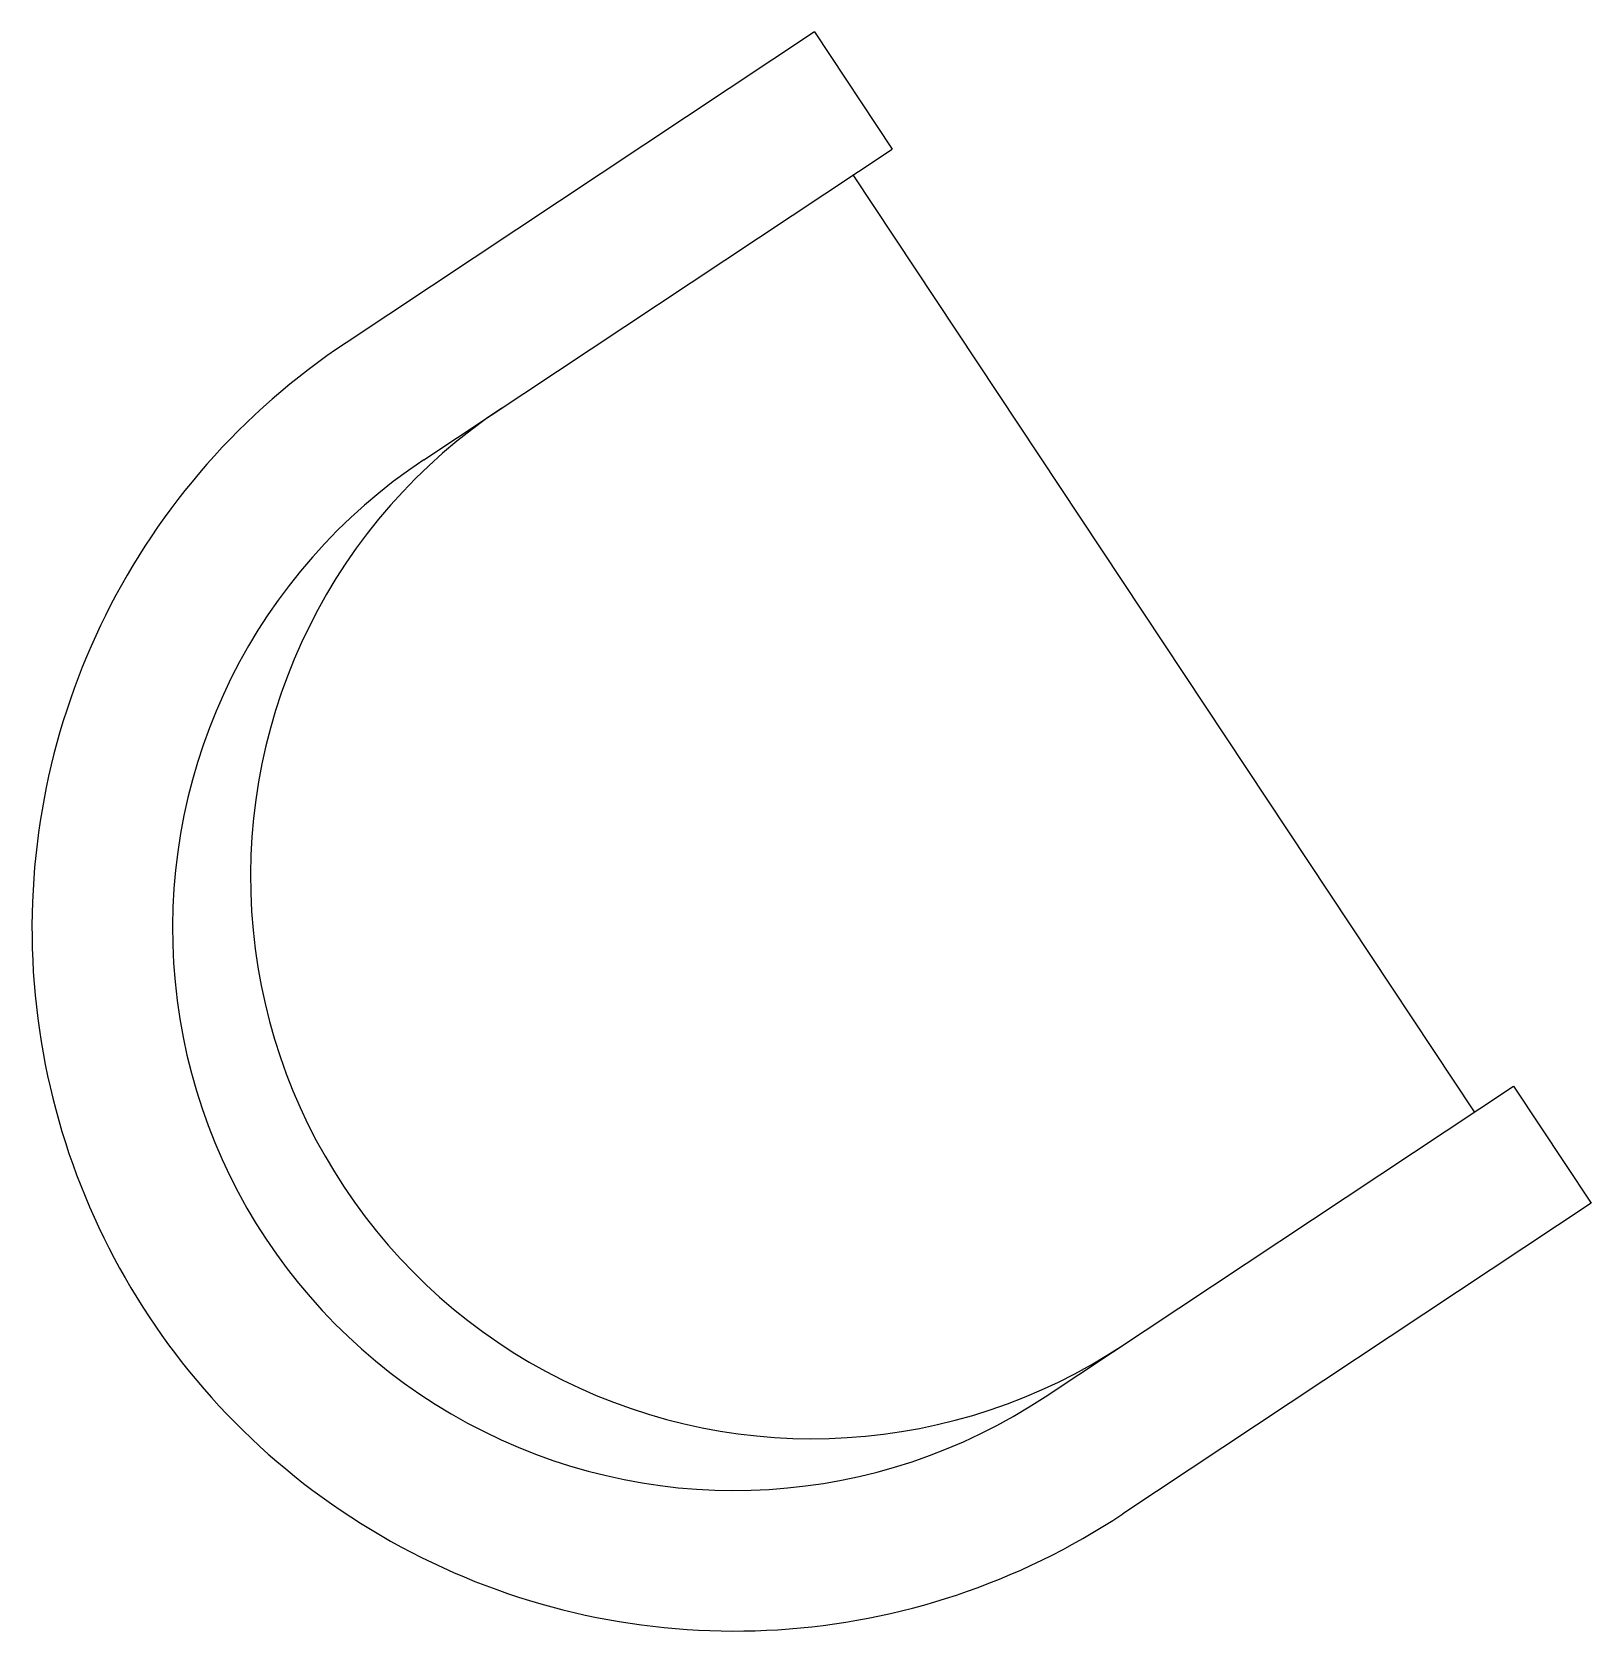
# Model space of a CAD drawing. Header units: inches. Extents: x 105.6 to 147.4, y 36.9 to 62.2.
# Drawn here: x 122.44 to 123.041, y 44.478 to 45.094 of the extents above; entities that cross this region are included whole.
import ezdxf

# ---------------------------------------------------------------- set-up
doc = ezdxf.new("R2010")
doc.units = ezdxf.units.IN
doc.header["$MEASUREMENT"] = 0
doc.layers.add('MUEBLES', color=1, linetype='Continuous')

msp = doc.modelspace()

# ---------------------------------------------------------------- linework, layer by layer
at = {"layer": 'MUEBLES'}
for p, q in [((122.74188, 45.09412), (122.56122, 44.9743)), ((122.74188, 45.09412), (122.56122, 44.9743)), ((122.74188, 45.09412), (122.77183, 45.04895)), ((122.74188, 45.09412), (122.77183, 45.04895)), ((122.59117, 44.92914), (122.77183, 45.04895)), ((122.59117, 44.92914), (122.77183, 45.04895)), ((122.9964, 44.67765), (122.75678, 45.03897)), ((122.9964, 44.67765), (122.75678, 45.03897)), ((122.8308, 44.56782), (123.01146, 44.68764)), ((122.8308, 44.56782), (123.01146, 44.68764)), ((123.01146, 44.68764), (123.04141, 44.64247)), ((123.01146, 44.68764), (123.04141, 44.64247)), ((123.04141, 44.64247), (122.86075, 44.52266)), ((123.04141, 44.64247), (122.86075, 44.52266))]:
    msp.add_line(p, q, dxfattribs=at)
for centre, radius in [((122.71099, 44.74848), 0.27097), ((122.71099, 44.74848), 0.27097), ((122.7411, 44.76845), 0.21678), ((122.7411, 44.76845), 0.21678), ((122.71099, 44.74848), 0.21678), ((122.71099, 44.74848), 0.21678)]:
    msp.add_arc(centre, radius, 123.55252, 303.55252, dxfattribs=at)

doc.saveas('drawing.dxf')
